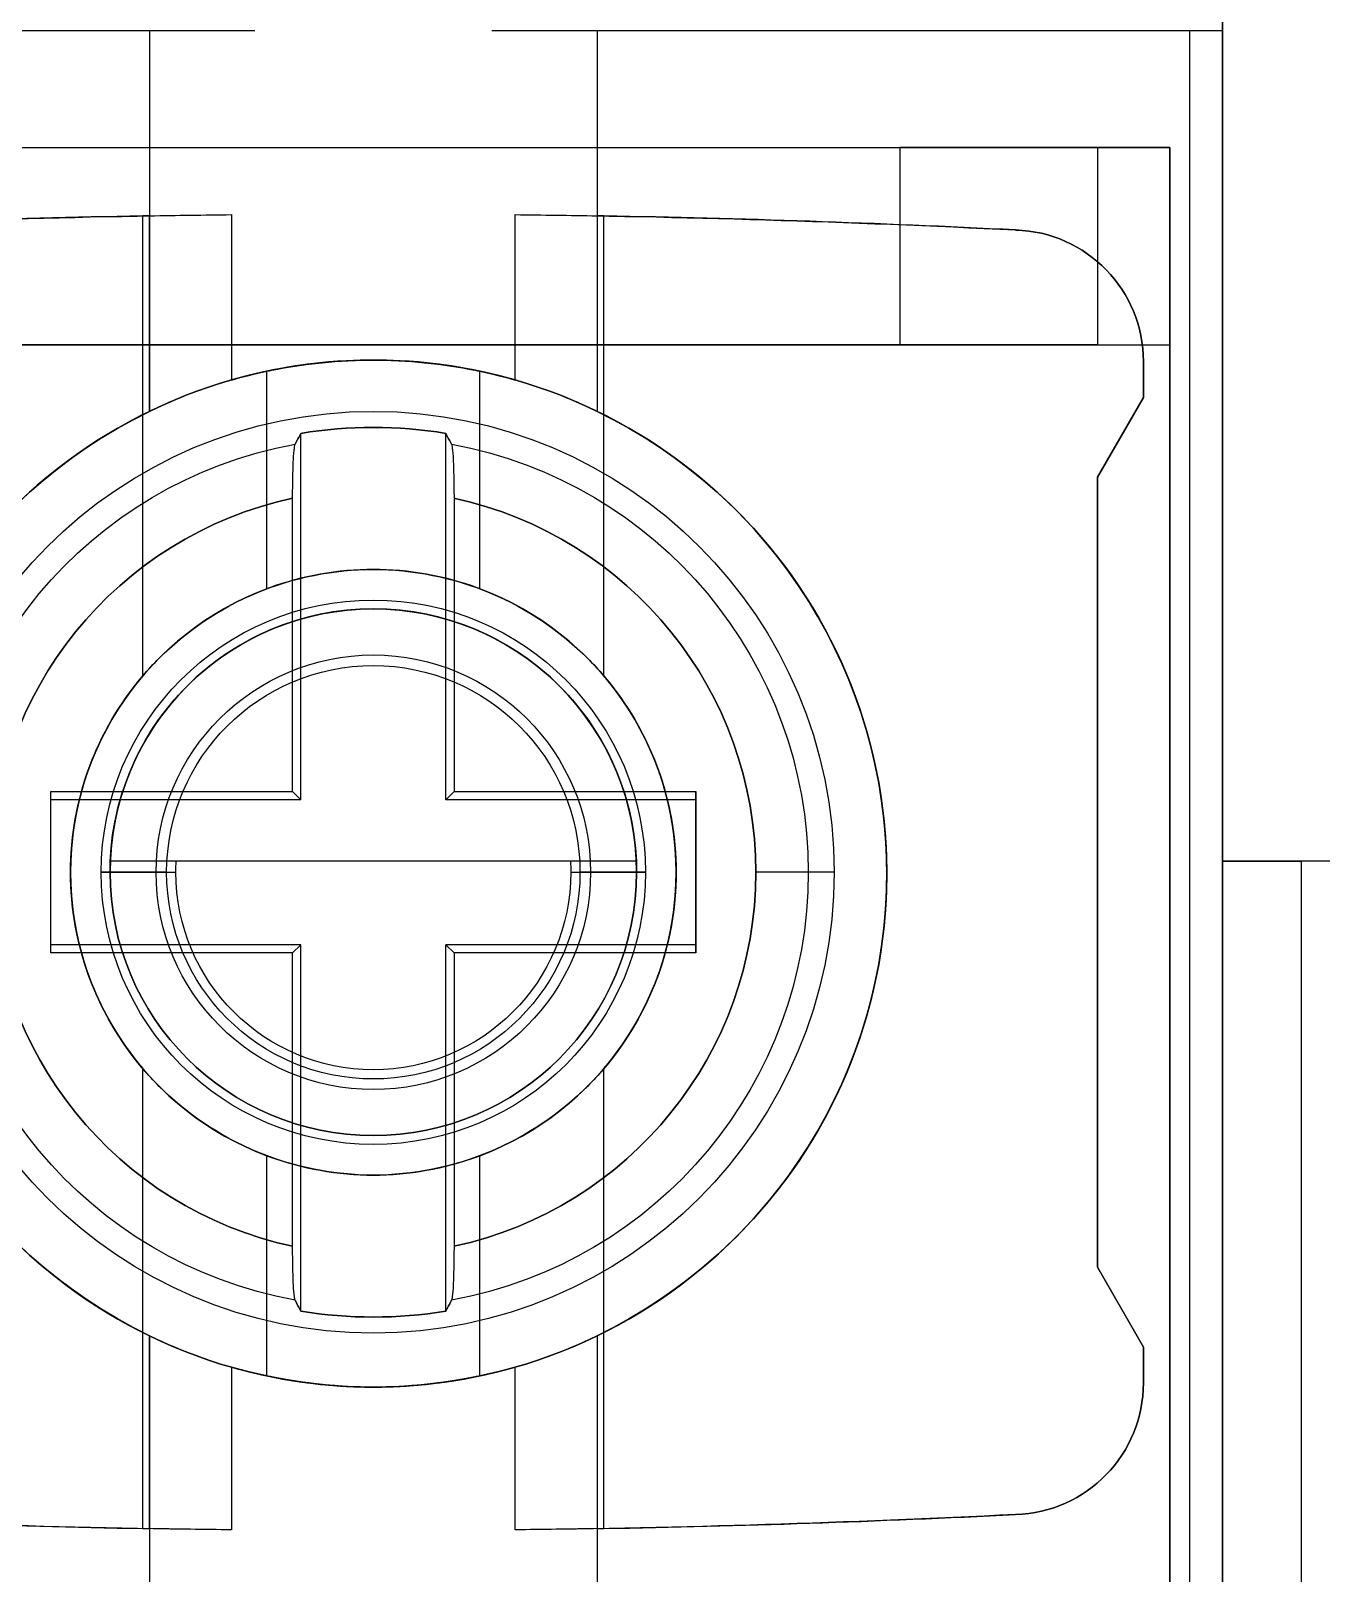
# Model space of a CAD drawing. Header units: inches. Extents: x 0 to 92454, y -34894 to 11.
# Drawn here: x 3.244 to 3.6299, y 10.0979 to 10.5591 of the extents above; entities that cross this region are included whole.
import ezdxf

# ---------------------------------------------------------------- set-up
doc = ezdxf.new("R2010")
doc.units = ezdxf.units.IN
doc.header["$MEASUREMENT"] = 0

# ---------------------------------------------------------------- blocks, each defined once
blk = doc.blocks.new('2023_07_21_11_46_31_0481')
at = {"color": 7, "extrusion": (-1, 0, 0)}
for p, q in [((91.45, 270.9, 119.7), (91.45, 268.2, 119.7)), ((91.45, 261.895, 94.9), (91.45, 268.895, 94.9)), ((83.3, 268.2, 106.4), (83.3, 265.31, 106.4)), ((83.3, 268.2, 102.1), (83.3, 268.2, 106.4)), ((83.3, 268.2, 102.1), (83.3, 266.795, 102.1)), ((91.2, 268.2, 100.333), (91.2, 268.2, 106.4)), ((91.2, 268.2, 100.333), (91.2, 251.65, 100.333)), ((91.2, 268.2, 106.4), (91.2, 251.65, 106.4)), ((91.45, 268.2, 100.333), (91.45, 251.65, 100.333)), ((91.45, 268.2, 119.7), (91.45, 268.2, 100.333)), ((83.3, 265.31, 104.011), (83.3, 266.795, 104.011)), ((83.3, 266.795, 104.011), (83.3, 266.795, 102.1)), ((83.3, 265.31, 104.011), (83.3, 265.31, 106.4)), ((87.45, 262.423, 107), (87.45, 261.197, 107)), ((87.45, 262.36, 105.8), (87.45, 262.423, 107)), ((87.45, 261.26, 105.8), (87.45, 262.36, 105.8)), ((91.45, 261.895, 88.2), (91.45, 261.895, 94.9)), ((91.45, 251.65, 88.2), (91.45, 261.895, 88.2)), ((87.45, 261.197, 107), (87.45, 261.26, 105.8)), ((83.3, 258.29, 106.4), (83.3, 251.65, 106.4)), ((83.3, 258.29, 106.4), (83.3, 258.29, 104.011)), ((83.3, 256.825, 104.011), (83.3, 258.29, 104.011)), ((83.3, 256.825, 102.1), (83.3, 256.825, 104.011)), ((83.3, 256.825, 102.1), (83.3, 251.65, 102.1))]:
    blk.add_line(p, q, dxfattribs=at)
at = {"color": 7, "extrusion": (0, 0, -1)}
for p, q in [((91.45, 270.9, 119.7), (91.45, 268.2, 119.7)), ((84.1, 268.2, 119.7), (78.55, 268.2, 119.7)), ((83.3, 268.2, 106.4), (78.8, 268.2, 106.4)), ((83.3, 268.2, 102.1), (83.3, 266.795, 102.1)), ((84.1, 268.2, 102.1), (83.3, 268.2, 102.1)), ((83.3, 268.2, 106.4), (83.3, 265.31, 106.4)), ((86.7, 268.2, 102.1), (85.9, 268.2, 102.1)), ((91.45, 268.2, 119.7), (85.9, 268.2, 119.7)), ((86.7, 268.2, 106.4), (86.7, 265.31, 106.4)), ((91.2, 268.2, 106.4), (86.7, 268.2, 106.4)), ((86.7, 268.2, 102.1), (86.7, 266.795, 102.1)), ((91.2, 268.2, 106.4), (91.2, 251.65, 106.4)), ((91.45, 268.2, 100.333), (91.2, 268.2, 100.333)), ((91.2, 268.2, 100.333), (91.2, 251.65, 100.333)), ((91.45, 268.2, 100.333), (91.45, 251.65, 100.333)), ((90.5, 267.315, 96.489), (90.5, 265.815, 96.489)), ((91.05, 267.315, 96.489), (90.5, 267.315, 96.489)), ((91.05, 265.815, 96.489), (91.05, 267.315, 96.489)), ((83.922, 266.804, 102.1), (83.922, 265.548, 102.1)), ((86.078, 265.548, 102.1), (86.078, 266.804, 102.1)), ((90.5, 265.815, 96.489), (91.05, 265.815, 96.489)), ((91.05, 264.315, 98.489), (91.05, 251.65, 98.489)), ((86.498, 261.895, 91.4), (83.502, 261.895, 91.4)), ((92.05, 251.65, 87.6), (92.05, 261.895, 87.6)), ((92.35, 261.895, 87.6), (92.05, 261.895, 87.6)), ((83.3, 258.29, 106.4), (83.3, 251.65, 106.4)), ((86.7, 258.29, 106.4), (86.7, 251.65, 106.4)), ((83.922, 258.052, 102.1), (83.922, 256.816, 102.1)), ((86.078, 256.816, 102.1), (86.078, 258.052, 102.1)), ((83.3, 256.825, 102.1), (83.3, 251.65, 102.1)), ((86.7, 256.825, 102.1), (86.7, 251.65, 102.1))]:
    blk.add_line(p, q, dxfattribs=at)
at = {"color": 7}
for p, q in [((91.45, 261.895, 94.9), (91.45, 268.895, 94.9)), ((84.1, 268.2, 119.7), (84.1, 268.2, 102.1)), ((85.9, 268.2, 119.7), (85.9, 268.2, 102.1)), ((78.95, 267.315, 96.989), (91.05, 267.315, 96.989)), ((81, 267.315, 94.9), (89, 267.315, 94.9)), ((89, 267.315, 94.9), (89, 265.815, 94.9)), ((89, 267.315, 94.989), (89, 265.815, 94.989)), ((90.5, 267.315, 96.489), (90.5, 265.815, 96.489)), ((83.249, 263.301, 103.986), (83.249, 266.794, 103.986)), ((83.3, 266.795, 104.011), (83.3, 266.795, 102.1)), ((83.3, 265.31, 104.011), (83.3, 266.795, 104.011)), ((86.7, 266.795, 102.1), (86.7, 266.795, 104.011)), ((86.7, 266.795, 104.011), (86.7, 265.31, 104.011)), ((86.751, 263.301, 103.986), (86.751, 266.794, 103.986)), ((89.879, 266.688, 102.463), (89.879, 266.688, 100.42)), ((89.879, 266.688, 102.463), (89.879, 266.688, 100.42)), ((78.95, 265.815, 96.989), (91.05, 265.815, 96.989)), ((89, 265.815, 94.9), (81, 265.815, 94.9)), ((90.85, 265.688, 101.99), (90.85, 265.688, 99.99)), ((84.191, 263.963, 102.219), (84.191, 265.615, 102.219)), ((85.809, 263.963, 102.219), (85.809, 265.615, 102.219)), ((83.3, 265.31, 104.011), (83.3, 265.31, 106.4)), ((86.7, 265.31, 106.4), (86.7, 265.31, 104.011)), ((84.45, 262.36, 105.8), (84.45, 265.142, 105.8)), ((85.55, 262.36, 105.8), (85.55, 265.142, 105.8)), ((84.387, 262.423, 107), (84.387, 264.651, 107)), ((85.613, 264.651, 107), (85.613, 262.423, 107)), ((91.05, 251.65, 99.989), (91.05, 264.315, 99.989)), ((82.55, 262.423, 107), (84.387, 262.423, 107)), ((82.55, 261.197, 107), (82.55, 262.423, 107)), ((85.613, 262.423, 107), (87.45, 262.423, 107)), ((87.45, 262.423, 107), (87.45, 261.197, 107)), ((84.45, 262.36, 105.8), (82.55, 262.36, 105.8)), ((82.55, 261.26, 105.8), (82.55, 262.36, 105.8)), ((87.45, 262.36, 105.8), (85.55, 262.36, 105.8)), ((87.45, 261.26, 105.8), (87.45, 262.36, 105.8)), ((82.7, 261.81, 103.719), (82.7, 261.81, 101.56)), ((82.7, 261.81, 103.719), (82.7, 261.81, 101.56)), ((82.933, 261.81, 101.56), (83.43, 261.81, 100.8)), ((83.35, 261.81, 101.8), (82.933, 261.81, 101.56)), ((83.35, 261.81, 101.8), (82.933, 261.81, 101.56)), ((82.933, 261.81, 101.56), (83.43, 261.81, 100.8)), ((83.43, 261.81, 100.8), (83, 261.81, 100.552)), ((83, 261.81, 100.552), (83, 261.81, 99.989)), ((83, 261.81, 93.689), (83.5, 261.81, 93.4)), ((83, 261.81, 98.489), (83, 261.81, 93.689)), ((83, 261.81, 98.489), (83, 261.81, 93.689)), ((83, 261.81, 93.689), (83.5, 261.81, 93.4)), ((83, 261.81, 100.552), (83, 261.81, 99.989)), ((83.43, 261.81, 100.8), (83, 261.81, 100.552)), ((83.002, 261.895, 93.689), (83.002, 261.895, 94.9)), ((83.35, 261.81, 104.4), (83.35, 261.81, 101.8)), ((83.35, 261.81, 104.4), (83.35, 261.81, 101.8)), ((83.5, 261.81, 93.4), (83.5, 261.81, 91.4)), ((83.5, 261.81, 93.4), (83.5, 261.81, 91.4)), ((83.502, 261.895, 91.4), (83.502, 261.895, 93.4)), ((86.498, 261.895, 93.4), (86.498, 261.895, 91.4)), ((86.5, 261.81, 91.4), (86.5, 261.81, 93.4)), ((86.5, 261.81, 93.4), (87, 261.81, 93.689)), ((86.5, 261.81, 93.4), (87, 261.81, 93.689)), ((86.5, 261.81, 91.4), (86.5, 261.81, 93.4)), ((87, 261.81, 100.552), (86.57, 261.81, 100.8)), ((86.57, 261.81, 100.8), (87.067, 261.81, 101.56)), ((86.57, 261.81, 100.8), (87.067, 261.81, 101.56)), ((87, 261.81, 100.552), (86.57, 261.81, 100.8)), ((86.65, 261.81, 101.8), (86.65, 261.81, 104.4)), ((87.067, 261.81, 101.56), (86.65, 261.81, 101.8)), ((87.067, 261.81, 101.56), (86.65, 261.81, 101.8)), ((86.65, 261.81, 101.8), (86.65, 261.81, 104.4)), ((86.998, 261.895, 94.9), (86.998, 261.895, 93.689)), ((87, 261.81, 99.989), (87, 261.81, 100.552)), ((87, 261.81, 93.689), (87, 261.81, 98.489)), ((87, 261.81, 93.689), (87, 261.81, 98.489)), ((87, 261.81, 99.989), (87, 261.81, 100.552)), ((87.3, 261.81, 101.56), (87.3, 261.81, 103.719)), ((87.3, 261.81, 101.56), (87.3, 261.81, 103.719)), ((88.5, 261.81, 104.4), (88.304, 261.81, 106.635)), ((88.5, 261.81, 104.4), (88.304, 261.81, 106.635)), ((88.9, 261.8, 106.4), (88.9, 261.8, 124.1)), ((88.9, 261.8, 106.4), (88.9, 261.8, 124.1)), ((91.45, 251.65, 88.2), (91.45, 261.895, 88.2)), ((92.05, 251.65, 87.6), (92.05, 261.895, 87.6)), ((84.45, 261.26, 105.8), (82.55, 261.26, 105.8)), ((84.45, 258.478, 105.8), (84.45, 261.26, 105.8)), ((85.55, 258.478, 105.8), (85.55, 261.26, 105.8)), ((87.45, 261.26, 105.8), (85.55, 261.26, 105.8)), ((84.387, 261.197, 107), (82.55, 261.197, 107)), ((84.387, 258.969, 107), (84.387, 261.197, 107)), ((87.45, 261.197, 107), (85.613, 261.197, 107)), ((85.613, 261.197, 107), (85.613, 258.969, 107)), ((83.249, 256.826, 103.986), (83.249, 260.319, 103.986)), ((86.751, 256.826, 103.986), (86.751, 260.319, 103.986)), ((84.191, 257.985, 102.219), (84.191, 259.657, 102.219)), ((85.809, 257.985, 102.219), (85.809, 259.657, 102.219)), ((83.3, 258.29, 106.4), (83.3, 258.29, 104.011)), ((83.3, 256.825, 104.011), (83.3, 258.29, 104.011)), ((86.7, 258.29, 104.011), (86.7, 258.29, 106.4)), ((86.7, 258.29, 104.011), (86.7, 256.825, 104.011)), ((90.85, 257.932, 101.99), (90.85, 257.932, 99.99)), ((89.879, 256.932, 102.463), (89.879, 256.932, 100.42)), ((89.879, 256.932, 102.463), (89.879, 256.932, 100.42)), ((83.3, 256.825, 102.1), (83.3, 256.825, 104.011)), ((86.7, 256.825, 104.011), (86.7, 256.825, 102.1))]:
    blk.add_line(p, q, dxfattribs=at)
at = {"color": 7, "extrusion": (0, 1, 0)}
for p, q in [((84.1, 268.2, 119.7), (78.55, 268.2, 119.7)), ((83.3, 268.2, 106.4), (78.8, 268.2, 106.4)), ((84.1, 268.2, 102.1), (83.3, 268.2, 102.1)), ((83.3, 268.2, 102.1), (83.3, 268.2, 106.4)), ((84.1, 268.2, 119.7), (84.1, 268.2, 102.1)), ((86.7, 268.2, 102.1), (85.9, 268.2, 102.1)), ((85.9, 268.2, 119.7), (85.9, 268.2, 102.1)), ((91.45, 268.2, 119.7), (85.9, 268.2, 119.7)), ((91.2, 268.2, 106.4), (86.7, 268.2, 106.4)), ((86.7, 268.2, 106.4), (86.7, 268.2, 102.1)), ((91.45, 268.2, 100.333), (91.2, 268.2, 100.333)), ((91.2, 268.2, 100.333), (91.2, 268.2, 106.4)), ((91.45, 268.2, 119.7), (91.45, 268.2, 100.333)), ((78.95, 267.315, 96.989), (91.05, 267.315, 96.989)), ((81, 267.315, 94.9), (89, 267.315, 94.9)), ((89, 267.315, 94.989), (89, 267.315, 94.9)), ((91.05, 267.315, 96.489), (90.5, 267.315, 96.489)), ((91.05, 267.315, 96.989), (91.05, 267.315, 96.489))]:
    blk.add_line(p, q, dxfattribs=at)
at = {"color": 7, "extrusion": (1, 0, 0)}
for p, q in [((86.7, 268.2, 102.1), (86.7, 266.795, 102.1)), ((86.7, 268.2, 106.4), (86.7, 268.2, 102.1)), ((86.7, 268.2, 106.4), (86.7, 265.31, 106.4)), ((89, 267.315, 94.9), (89, 265.815, 94.9)), ((89, 267.315, 94.989), (89, 267.315, 94.9)), ((89, 267.315, 94.989), (89, 265.815, 94.989)), ((91.05, 265.815, 96.489), (91.05, 267.315, 96.489)), ((91.05, 267.315, 96.989), (91.05, 267.315, 96.489)), ((86.7, 266.795, 104.011), (86.7, 265.31, 104.011)), ((86.7, 266.795, 102.1), (86.7, 266.795, 104.011)), ((89, 265.815, 94.9), (89, 265.815, 94.989)), ((91.05, 265.815, 96.489), (91.05, 265.815, 96.989)), ((90.85, 265.688, 99.99), (90.85, 265.416, 99.99)), ((90.85, 265.688, 101.99), (90.85, 265.688, 99.99)), ((90.85, 265.416, 101.99), (90.85, 265.688, 101.99)), ((86.7, 265.31, 106.4), (86.7, 265.31, 104.011)), ((90.85, 265.416, 101.99), (90.85, 265.416, 99.99)), ((90.5, 264.81, 100.145), (90.5, 258.81, 100.145)), ((90.5, 264.81, 102.16), (90.5, 264.81, 100.145)), ((90.5, 258.81, 102.16), (90.5, 264.81, 102.16)), ((91.05, 264.315, 98.489), (91.05, 251.65, 98.489)), ((91.05, 251.65, 99.989), (91.05, 264.315, 99.989)), ((82.55, 261.197, 107), (82.55, 262.423, 107)), ((82.55, 262.36, 105.8), (82.55, 262.423, 107)), ((82.55, 261.26, 105.8), (82.55, 262.36, 105.8)), ((82.55, 261.197, 107), (82.55, 261.26, 105.8)), ((90.5, 258.81, 102.16), (90.5, 258.81, 100.145)), ((86.7, 258.29, 104.011), (86.7, 256.825, 104.011)), ((86.7, 258.29, 104.011), (86.7, 258.29, 106.4)), ((86.7, 258.29, 106.4), (86.7, 251.65, 106.4)), ((90.85, 258.204, 99.99), (90.85, 257.932, 99.99)), ((90.85, 258.204, 101.99), (90.85, 258.204, 99.99)), ((90.85, 257.932, 101.99), (90.85, 258.204, 101.99)), ((90.85, 257.932, 101.99), (90.85, 257.932, 99.99)), ((86.7, 256.825, 104.011), (86.7, 256.825, 102.1)), ((86.7, 256.825, 102.1), (86.7, 251.65, 102.1))]:
    blk.add_line(p, q, dxfattribs=at)
at = {"color": 7, "extrusion": (-0.43787, 0, 0.899038)}
for p, q in [((83.249, 263.301, 103.986), (83.249, 266.794, 103.986)), ((83.249, 256.826, 103.986), (83.249, 260.319, 103.986))]:
    blk.add_line(p, q, dxfattribs=at)
at = {"color": 7, "extrusion": (0.404415, 0, -0.914575)}
for p, q in [((83.922, 266.804, 102.1), (83.922, 265.548, 102.1)), ((84.191, 263.963, 102.219), (84.191, 265.615, 102.219)), ((84.191, 257.985, 102.219), (84.191, 259.657, 102.219)), ((83.922, 258.052, 102.1), (83.922, 256.816, 102.1))]:
    blk.add_line(p, q, dxfattribs=at)
at = {"color": 7, "extrusion": (-0.404415, 0, -0.914575)}
for p, q in [((86.078, 265.548, 102.1), (86.078, 266.804, 102.1)), ((90.85, 265.688, 99.99), (90.85, 265.416, 99.99)), ((85.809, 263.963, 102.219), (85.809, 265.615, 102.219)), ((90.85, 265.416, 99.99), (90.5, 264.81, 100.145)), ((90.5, 264.81, 100.145), (90.5, 258.81, 100.145)), ((85.809, 257.985, 102.219), (85.809, 259.657, 102.219)), ((90.5, 258.81, 100.145), (90.85, 258.204, 99.99)), ((90.85, 258.204, 99.99), (90.85, 257.932, 99.99)), ((86.078, 256.816, 102.1), (86.078, 258.052, 102.1))]:
    blk.add_line(p, q, dxfattribs=at)
at = {"color": 7, "extrusion": (0.43787, 0, 0.899038)}
for p, q in [((86.751, 263.301, 103.986), (86.751, 266.794, 103.986)), ((90.85, 265.416, 101.99), (90.85, 265.688, 101.99)), ((90.5, 264.81, 102.16), (90.85, 265.416, 101.99)), ((90.5, 258.81, 102.16), (90.5, 264.81, 102.16)), ((86.751, 256.826, 103.986), (86.751, 260.319, 103.986)), ((90.85, 258.204, 101.99), (90.5, 258.81, 102.16)), ((90.85, 257.932, 101.99), (90.85, 258.204, 101.99))]:
    blk.add_line(p, q, dxfattribs=at)
at = {"color": 7, "extrusion": (0, -1, 0)}
for p, q in [((78.95, 265.815, 96.989), (91.05, 265.815, 96.989)), ((89, 265.815, 94.9), (81, 265.815, 94.9)), ((89, 265.815, 94.9), (89, 265.815, 94.989)), ((90.5, 265.815, 96.489), (91.05, 265.815, 96.489)), ((91.05, 265.815, 96.489), (91.05, 265.815, 96.989)), ((83.002, 261.895, 93.689), (83.002, 261.895, 94.9)), ((86.498, 261.895, 91.4), (83.502, 261.895, 91.4)), ((83.502, 261.895, 91.4), (83.502, 261.895, 93.4)), ((86.498, 261.895, 93.4), (86.498, 261.895, 91.4)), ((86.998, 261.895, 94.9), (86.998, 261.895, 93.689)), ((91.45, 261.895, 88.2), (91.45, 261.895, 94.9)), ((92.35, 261.895, 87.6), (92.05, 261.895, 87.6))]:
    blk.add_line(p, q, dxfattribs=at)
at = {"color": 7, "extrusion": (0.866025, -0.5, 0)}
for p, q in [((90.85, 265.416, 99.99), (90.5, 264.81, 100.145)), ((90.5, 264.81, 102.16), (90.85, 265.416, 101.99)), ((90.85, 265.416, 101.99), (90.85, 265.416, 99.99)), ((90.5, 264.81, 102.16), (90.5, 264.81, 100.145))]:
    blk.add_line(p, q, dxfattribs=at)
at = {"color": 7, "extrusion": (0.99863, 0, 0.052336)}
for p, q in [((84.45, 262.36, 105.8), (84.45, 265.142, 105.8)), ((84.387, 262.423, 107), (84.387, 264.651, 107)), ((84.387, 262.423, 107), (84.45, 262.36, 105.8)), ((84.45, 261.26, 105.8), (84.387, 261.197, 107)), ((84.45, 258.478, 105.8), (84.45, 261.26, 105.8)), ((84.387, 258.969, 107), (84.387, 261.197, 107))]:
    blk.add_line(p, q, dxfattribs=at)
at = {"color": 7, "extrusion": (-0.99863, 0, 0.052336)}
for p, q in [((85.55, 262.36, 105.8), (85.55, 265.142, 105.8)), ((85.613, 264.651, 107), (85.613, 262.423, 107)), ((85.55, 262.36, 105.8), (85.613, 262.423, 107)), ((85.613, 261.197, 107), (85.55, 261.26, 105.8)), ((85.55, 258.478, 105.8), (85.55, 261.26, 105.8)), ((85.613, 261.197, 107), (85.613, 258.969, 107))]:
    blk.add_line(p, q, dxfattribs=at)
at = {"color": 7, "extrusion": (0, -0.99863, 0.052336)}
for p, q in [((82.55, 262.423, 107), (84.387, 262.423, 107)), ((82.55, 262.36, 105.8), (82.55, 262.423, 107)), ((84.387, 262.423, 107), (84.45, 262.36, 105.8)), ((85.55, 262.36, 105.8), (85.613, 262.423, 107)), ((85.613, 262.423, 107), (87.45, 262.423, 107)), ((87.45, 262.36, 105.8), (87.45, 262.423, 107)), ((84.45, 262.36, 105.8), (82.55, 262.36, 105.8)), ((87.45, 262.36, 105.8), (85.55, 262.36, 105.8))]:
    blk.add_line(p, q, dxfattribs=at)
at = {"color": 7, "extrusion": (0, 0.99863, 0.052336)}
for p, q in [((84.45, 261.26, 105.8), (82.55, 261.26, 105.8)), ((82.55, 261.197, 107), (82.55, 261.26, 105.8)), ((84.45, 261.26, 105.8), (84.387, 261.197, 107)), ((87.45, 261.26, 105.8), (85.55, 261.26, 105.8)), ((85.613, 261.197, 107), (85.55, 261.26, 105.8)), ((87.45, 261.197, 107), (87.45, 261.26, 105.8)), ((84.387, 261.197, 107), (82.55, 261.197, 107)), ((87.45, 261.197, 107), (85.613, 261.197, 107))]:
    blk.add_line(p, q, dxfattribs=at)
at = {"color": 7, "extrusion": (0.866025, 0.5, 0)}
for p, q in [((90.5, 258.81, 100.145), (90.85, 258.204, 99.99)), ((90.5, 258.81, 102.16), (90.5, 258.81, 100.145)), ((90.85, 258.204, 101.99), (90.5, 258.81, 102.16)), ((90.85, 258.204, 101.99), (90.85, 258.204, 99.99))]:
    blk.add_line(p, q, dxfattribs=at)
at = {"color": 7, "extrusion": (0, -1, 0)}
for centre, radius, start, end in [((90.5, 94.989, -267.315), 1.5, 90, 180), ((90.5, 94.989, -265.815), 1.5, 90, 180), ((87.906, 106.6, -261.81), 0.4, 5, 90), ((87.906, 106.6, -261.81), 0.4, 5, 90), ((92.05, 88.2, -261.895), 0.6, 180, 270)]:
    blk.add_arc(centre, radius, start, end, dxfattribs=at)
at = {"color": 7, "extrusion": (0, 1, 0)}
for centre, radius, start, end in [((-90.5, 94.989, 267.315), 1.5, 360, 90), ((-90.5, 94.989, 265.815), 1.5, 360, 90), ((-92.05, 88.2, 261.895), 0.6, 270, 0)]:
    blk.add_arc(centre, radius, start, end, dxfattribs=at)
at = {"color": 7, "extrusion": (1, 0, 0)}
for radius, start in [(3, 0), (1.5, 360), (1.5, 360)]:
    blk.add_arc((264.315, 96.989, 91.05), radius, start, 90, dxfattribs=at)
at = {"color": 7, "extrusion": (-1, 0, 0)}
blk.add_arc((-264.315, 96.989, -91.05), 3, 90, 180, dxfattribs=at)
at = {"color": 7, "extrusion": (0, 0, -1)}
for centre, radius, start, end in [((-85, 169.402, -102.1), 97.408, 89.00001, 89.36574), ((-85, 169.402, -102.1), 97.408, 89.00001, 89.36574), ((-85, 169.402, -102.1), 97.408, 90.63426, 90.99999), ((-85, 169.402, -102.1), 97.408, 90.63426, 90.99999), ((-85, 261.8, -124.1), 3.9, 0, 180), ((-85, 261.8, -102.1), 3.9, 73.9495, 106.0505), ((-85, 261.8, -106.4), 3.9, 0, 64.1576), ((-85, 261.81, -104.4), 3.5, 0, 180), ((-85, 261.81, -104.4), 3.5, 0, 180), ((-85, 261.8, -106.4), 3.9, 115.8424, 180), ((-85, 261.81, -105.8), 3.378, 80.6281, 99.3719), ((-85, 261.81, -106.635), 3.304, 0, 79.6488), ((-85, 261.81, -106.635), 3.304, 0, 79.6488), ((-85, 261.81, -106.635), 3.304, 100.3512, 180), ((-85, 261.81, -106.635), 3.304, 100.3512, 180), ((-85, 261.81, -107), 2.906, 0, 77.8246), ((-85, 261.81, -107), 2.906, 102.1754, 180), ((-85, 261.81, -101.56), 2.067, 0, 180), ((-85, 261.81, -101.56), 2.067, 0, 180), ((-85, 261.81, -100.552), 2, 0, 180), ((-85, 261.81, -100.552), 2, 0, 180), ((-85, 261.81, -98.489), 2, 0, 180), ((-85, 261.81, -98.489), 2, 0, 180), ((-85, 261.81, -94.9), 2, 2.4358, 177.5642), ((-85, 261.81, -104.4), 1.65, 0, 180), ((-85, 261.81, -101.8), 1.65, 0, 180), ((-85, 261.81, -101.8), 1.65, 0, 180), ((-85, 261.81, -104.4), 1.65, 0, 180), ((-85, 261.81, -100.8), 1.57, 0, 180), ((-85, 261.81, -100.8), 1.57, 0, 180), ((-85, 261.8, -124.1), 3.9, 180, 0), ((-85, 261.8, -106.4), 3.9, 295.8424, 0), ((-85, 261.81, -104.4), 3.5, 180, 0), ((-85, 261.81, -104.4), 3.5, 180, 0), ((-85, 261.81, -106.635), 3.304, 280.3512, 0), ((-85, 261.81, -106.635), 3.304, 280.3512, 0), ((-85, 261.81, -107), 2.906, 282.1754, 0), ((-85, 261.81, -101.56), 2.067, 180, 0), ((-85, 261.81, -101.56), 2.067, 180, 0), ((-85, 261.81, -93.689), 2, 0, 2.4358), ((-85, 261.81, -93.689), 2, 0, 2.4358), ((-85, 261.81, -98.489), 2, 180, 0), ((-85, 261.81, -93.689), 2, 180, 0), ((-85, 261.81, -98.489), 2, 180, 0), ((-85, 261.81, -93.689), 2, 180, 0), ((-85, 261.81, -100.552), 2, 180, 0), ((-85, 261.81, -100.552), 2, 180, 0), ((-85, 261.81, -101.8), 1.65, 180, 0), ((-85, 261.81, -104.4), 1.65, 180, 0), ((-85, 261.81, -101.8), 1.65, 180, 0), ((-85, 261.81, -104.4), 1.65, 180, 0), ((-85, 261.81, -100.8), 1.57, 180, 0), ((-85, 261.81, -100.8), 1.57, 180, 0), ((-85, 261.81, -93.4), 1.5, 0, 3.2485), ((-85, 261.81, -91.4), 1.5, 0, 3.2485), ((-85, 261.81, -93.4), 1.5, 0, 3.2485), ((-85, 261.81, -91.4), 1.5, 0, 3.2485), ((-85, 261.81, -93.4), 1.5, 180, 0), ((-85, 261.81, -91.4), 1.5, 180, 0), ((-85, 261.81, -93.4), 1.5, 180, 0), ((-85, 261.81, -91.4), 1.5, 180, 0), ((-85, 261.81, -106.635), 3.304, 180, 259.6488), ((-85, 261.81, -106.635), 3.304, 180, 259.6488), ((-85, 261.81, -107), 2.906, 180, 257.8246), ((-85, 261.81, -91.4), 1.5, 176.7515, 180), ((-85, 261.81, -93.4), 1.5, 176.7515, 180), ((-85, 261.81, -93.4), 1.5, 176.7515, 180), ((-85, 261.81, -91.4), 1.5, 176.7515, 180), ((-85, 261.8, -106.4), 3.9, 180, 244.1576), ((-85, 261.81, -93.689), 2, 177.5642, 180), ((-85, 261.81, -93.689), 2, 177.5642, 180), ((-85, 261.81, -105.8), 3.378, 260.6281, 279.3719), ((-85, 261.8, -102.1), 3.9, 253.9495, 286.0505), ((-85, 354.218, -102.1), 97.408, 270.63426, 270.99999), ((-85, 354.218, -102.1), 97.408, 270.63426, 270.99999), ((-85, 354.218, -102.1), 97.408, 269.00001, 269.36574), ((-85, 354.218, -102.1), 97.408, 269.00001, 269.36574)]:
    blk.add_arc(centre, radius, start, end, dxfattribs=at)
at = {"color": 7}
for centre, radius, start, end in [((85, 261.8, 124.1), 3.9, 0, 180), ((85, 261.8, 102.1), 3.9, 73.9495, 106.0505), ((85, 261.8, 106.4), 3.9, 115.8424, 180), ((85, 261.8, 106.4), 3.9, 0, 64.1576), ((85, 261.81, 105.8), 3.378, 80.6281, 99.3719), ((85, 261.81, 107), 2.906, 102.1754, 180), ((85, 261.81, 107), 2.906, 0, 77.8246), ((85, 261.81, 99.989), 2, 0, 180), ((85, 261.81, 99.989), 2, 0, 180), ((85, 261.81, 94.9), 2, 2.4358, 177.5642), ((85, 261.8, 106.4), 3.9, 180, 244.1576), ((85, 261.8, 124.1), 3.9, 180, 0), ((85, 261.81, 107), 2.906, 180, 257.8246), ((85, 261.81, 99.989), 2, 180, 0), ((85, 261.81, 99.989), 2, 180, 0), ((85, 261.81, 107), 2.906, 282.1754, 0), ((85, 261.8, 106.4), 3.9, 295.8424, 0), ((85, 261.81, 105.8), 3.378, 260.6281, 279.3719), ((85, 261.8, 102.1), 3.9, 253.9495, 286.0505)]:
    blk.add_arc(centre, radius, start, end, dxfattribs=at)
at = {"color": 7, "extrusion": (-0.99863, 7.48817e-12, -0.052336)}
blk.add_arc((447.122, 32.017, -89.871), 715.62, 174.382102, 174.449356, dxfattribs=at)
at = {"color": 7, "extrusion": (0.99863, -7.48817e-12, 0.052336)}
blk.add_arc((-447.122, 32.017, 89.871), 715.62, 5.550644, 5.617898, dxfattribs=at)
at = {"color": 7, "extrusion": (0.99863, 2.64103e-10, -0.052336)}
blk.add_arc((-447.123, 40.914, 79.896), 715.621, 5.550642, 5.617896, dxfattribs=at)
at = {"color": 7, "extrusion": (-0.99863, -2.64103e-10, 0.052336)}
blk.add_arc((447.123, 40.914, -79.896), 715.621, 174.382104, 174.449358, dxfattribs=at)
at = {"color": 7, "extrusion": (0.99863, -1.50785e-10, 0.052336)}
blk.add_arc((970.742, 32.017, 89.871), 715.62, 174.382102, 174.449356, dxfattribs=at)
at = {"color": 7, "extrusion": (-0.99863, 1.50785e-10, -0.052336)}
blk.add_arc((-970.742, 32.017, -89.871), 715.62, 5.550644, 5.617898, dxfattribs=at)
at = {"color": 7, "extrusion": (-0.99863, 2.64103e-10, 0.052336)}
blk.add_arc((-970.743, 40.914, -79.896), 715.621, 5.550642, 5.617896, dxfattribs=at)
at = {"color": 7, "extrusion": (0.99863, -2.64103e-10, -0.052336)}
blk.add_arc((970.743, 40.914, 79.896), 715.621, 174.382104, 174.449358, dxfattribs=at)
at = {"color": 7, "extrusion": (0.404415, 1.2326e-32, -0.914575)}
blk.add_ellipse((85, 169.402, 102.577), major_axis=(-97.408, 0, -43.073), ratio=0.914575, start_param=1.520692, end_param=1.559726, dxfattribs=at)
blk.add_ellipse((85, 169.402, 102.577), major_axis=(-97.408, 0, -43.073), ratio=0.914575, start_param=1.520692, end_param=1.559726, dxfattribs=at)
at = {"color": 7, "extrusion": (-0.43787, 4.93038e-32, 0.899038)}
blk.add_ellipse((85, 169.402, 104.839), major_axis=(-97.408, 0, -47.442), ratio=0.899038, start_param=-1.552815, end_param=-1.520692, dxfattribs=at)
blk.add_ellipse((85, 169.402, 104.839), major_axis=(-97.408, 0, -47.442), ratio=0.899038, start_param=-1.552815, end_param=-1.520692, dxfattribs=at)
at = {"color": 7, "extrusion": (0.003346, -0.999543, 0.030057)}
blk.add_ellipse((84.995, 266.692, 100.396), major_axis=(-2.585, -0.1, -3.048), ratio=0.998828, start_param=-1.999644, end_param=-1.985364, dxfattribs=at)
blk.add_ellipse((84.995, 266.692, 100.396), major_axis=(-2.585, -0.1, -3.048), ratio=0.998828, start_param=-1.999644, end_param=-1.985364, dxfattribs=at)
at = {"color": 7, "extrusion": (-0.404415, -9.86076e-32, -0.914575)}
blk.add_ellipse((85, 169.402, 102.577), major_axis=(-97.408, 0, 43.073), ratio=0.914575, start_param=1.581866, end_param=1.620901, dxfattribs=at)
blk.add_ellipse((85, 169.402, 102.577), major_axis=(-97.408, 0, 43.073), ratio=0.914575, start_param=1.581866, end_param=1.620901, dxfattribs=at)
at = {"color": 7, "extrusion": (-0.003346, -0.999543, 0.030057)}
blk.add_ellipse((85.005, 266.692, 100.396), major_axis=(2.549, -0.101, -3.078), ratio=0.998852, start_param=1.99714, end_param=2.01142, dxfattribs=at)
blk.add_ellipse((85.005, 266.692, 100.396), major_axis=(2.549, -0.101, -3.078), ratio=0.998852, start_param=1.99714, end_param=2.01142, dxfattribs=at)
at = {"color": 7, "extrusion": (0.43787, 8.62817e-32, 0.899038)}
blk.add_ellipse((85, 169.402, 104.839), major_axis=(-97.408, 0, 47.442), ratio=0.899038, start_param=-1.620901, end_param=-1.588778, dxfattribs=at)
blk.add_ellipse((85, 169.402, 104.839), major_axis=(-97.408, 0, 47.442), ratio=0.899038, start_param=-1.620901, end_param=-1.588778, dxfattribs=at)
at = {"color": 7, "extrusion": (-0.404415, 0, -0.914575)}
for centre, major_axis, start_param, end_param in [((89.85, 265.688, 100.432), (1, 0, -0.442), -1.542233, 0), ((89.85, 265.688, 100.432), (1, 0, -0.442), -1.542233, 0), ((85, 261.81, 102.577), (2.3, 0, -1.017), 5.071739, 6.283185), ((85, 261.81, 102.577), (2.3, 0, -1.017), 6.283185, 7.494632), ((89.85, 257.932, 100.432), (1, 0, -0.442), 0, 1.542233), ((89.85, 257.932, 100.432), (1, 0, -0.442), 0, 1.542233), ((85, 354.218, 102.577), (97.408, 0, -43.073), 1.520692, 1.559726), ((85, 354.218, 102.577), (97.408, 0, -43.073), 1.520692, 1.559726)]:
    blk.add_ellipse(centre, major_axis=major_axis, ratio=0.914575, start_param=start_param, end_param=end_param, dxfattribs=at)
at = {"color": 7, "extrusion": (0.43787, -1.2326e-32, 0.899038)}
blk.add_ellipse((89.85, 265.688, 102.477), major_axis=(1, 0, -0.487), ratio=0.899038, start_param=0, end_param=1.542233, dxfattribs=at)
blk.add_ellipse((89.85, 265.688, 102.477), major_axis=(1, 0, -0.487), ratio=0.899038, start_param=0, end_param=1.542233, dxfattribs=at)
at = {"color": 7, "extrusion": (0.404415, 0, -0.914575)}
for centre, major_axis, start_param, end_param in [((85, 261.8, 102.577), (3.9, 0, 1.725), -1.85093, -1.779705), ((85, 261.8, 102.577), (3.9, 0, 1.725), -1.85093, -1.779705), ((85, 261.81, 102.577), (2.3, 0, 1.017), 3.141593, 4.353039), ((85, 261.81, 102.577), (2.3, 0, 1.017), 8.213331, 9.424778), ((85, 261.8, 102.577), (3.9, 0, 1.725), 1.779705, 1.85093), ((85, 261.8, 102.577), (3.9, 0, 1.725), 1.779705, 1.85093)]:
    blk.add_ellipse(centre, major_axis=major_axis, ratio=0.914575, start_param=start_param, end_param=end_param, dxfattribs=at)
at = {"color": 7, "extrusion": (-0.404415, 1.2326e-32, -0.914575)}
for start_param, end_param in [(-1.361888, -1.290663), (-1.361888, -1.290663), (1.290663, 1.361888), (1.290663, 1.361888)]:
    blk.add_ellipse((85, 261.8, 102.577), major_axis=(3.9, 0, -1.725), ratio=0.914575, start_param=start_param, end_param=end_param, dxfattribs=at)
at = {"color": 7, "extrusion": (-0.404415, 0, 0.914575)}
for start_param, end_param in [(1.930146, 3.141593), (-3.141593, -1.930146)]:
    blk.add_ellipse((85, 261.81, 102.577), major_axis=(2.3, 0, 1.017), ratio=0.914575, start_param=start_param, end_param=end_param, dxfattribs=at)
at = {"color": 7, "extrusion": (0.404415, 0, 0.914575)}
for start_param, end_param in [(0, 1.211447), (-1.211447, 0)]:
    blk.add_ellipse((85, 261.81, 102.577), major_axis=(2.3, 0, -1.017), ratio=0.914575, start_param=start_param, end_param=end_param, dxfattribs=at)
at = {"color": 7, "extrusion": (0.43787, 0, -0.899038)}
for start_param, end_param in [(-3.141593, -2.43644), (2.43644, 3.141593)]:
    blk.add_ellipse((85, 261.81, 104.839), major_axis=(2.3, 0, 1.12), ratio=0.899038, start_param=start_param, end_param=end_param, dxfattribs=at)
at = {"color": 7, "extrusion": (-0.43787, 0, 0.899038)}
for start_param, end_param in [(8.719626, 9.424778), (3.141593, 3.846745)]:
    blk.add_ellipse((85, 261.81, 104.839), major_axis=(2.3, 0, 1.12), ratio=0.899038, start_param=start_param, end_param=end_param, dxfattribs=at)
at = {"color": 7, "extrusion": (-0.43787, 0, -0.899038)}
for start_param, end_param in [(-0.705152, 0), (0, 0.705152)]:
    blk.add_ellipse((85, 261.81, 104.839), major_axis=(2.3, 0, -1.12), ratio=0.899038, start_param=start_param, end_param=end_param, dxfattribs=at)
at = {"color": 7, "extrusion": (0.43787, 0, 0.899038)}
for start_param, end_param in [(6.283185, 6.988338), (5.578033, 6.283185)]:
    blk.add_ellipse((85, 261.81, 104.839), major_axis=(2.3, 0, -1.12), ratio=0.899038, start_param=start_param, end_param=end_param, dxfattribs=at)
at = {"color": 7, "extrusion": (0.43787, -8.27181e-25, 0.899038)}
blk.add_ellipse((89.85, 257.932, 102.477), major_axis=(1, 0, -0.487), ratio=0.899038, start_param=-1.542233, end_param=0, dxfattribs=at)
blk.add_ellipse((89.85, 257.932, 102.477), major_axis=(1, 0, -0.487), ratio=0.899038, start_param=-1.542233, end_param=0, dxfattribs=at)
at = {"color": 7, "extrusion": (0.404415, 6.16298e-33, -0.914575)}
blk.add_ellipse((85, 354.218, 102.577), major_axis=(97.408, 0, 43.073), ratio=0.914575, start_param=1.581866, end_param=1.620901, dxfattribs=at)
blk.add_ellipse((85, 354.218, 102.577), major_axis=(97.408, 0, 43.073), ratio=0.914575, start_param=1.581866, end_param=1.620901, dxfattribs=at)
at = {"color": 7, "extrusion": (-0.43787, -3.08149e-33, 0.899038)}
blk.add_ellipse((85, 354.218, 104.839), major_axis=(97.408, 0, 47.442), ratio=0.899038, start_param=-1.620901, end_param=-1.588778, dxfattribs=at)
blk.add_ellipse((85, 354.218, 104.839), major_axis=(97.408, 0, 47.442), ratio=0.899038, start_param=-1.620901, end_param=-1.588778, dxfattribs=at)
at = {"color": 7, "extrusion": (0.43787, -3.38964e-32, 0.899038)}
blk.add_ellipse((85, 354.218, 104.839), major_axis=(97.408, 0, -47.442), ratio=0.899038, start_param=-1.552815, end_param=-1.520692, dxfattribs=at)
blk.add_ellipse((85, 354.218, 104.839), major_axis=(97.408, 0, -47.442), ratio=0.899038, start_param=-1.552815, end_param=-1.520692, dxfattribs=at)
at = {"color": 7, "extrusion": (0.003346, 0.999543, 0.030057)}
blk.add_ellipse((84.995, 256.928, 100.396), major_axis=(2.59, -0.1, 3.043), ratio=0.998824, start_param=-1.157904, end_param=-1.143624, dxfattribs=at)
blk.add_ellipse((84.995, 256.928, 100.396), major_axis=(2.59, -0.1, 3.043), ratio=0.998824, start_param=-1.157904, end_param=-1.143624, dxfattribs=at)
at = {"color": 7, "extrusion": (-0.003346, 0.999543, 0.030057)}
blk.add_ellipse((85.005, 256.928, 100.396), major_axis=(-2.559, -0.101, 3.069), ratio=0.998845, start_param=1.13354, end_param=1.147819, dxfattribs=at)
blk.add_ellipse((85.005, 256.928, 100.396), major_axis=(-2.559, -0.101, 3.069), ratio=0.998845, start_param=1.13354, end_param=1.147819, dxfattribs=at)
at = {"color": 7}
for points, knots in [([(86.7, 265.31, 104.011), (86.652, 265.333, 104.033), (86.604, 265.355, 104.055), (86.317, 265.48, 104.176), (86.062, 265.562, 104.256), (85.537, 265.672, 104.363), (85.267, 265.7, 104.39), (84.733, 265.7, 104.39), (84.463, 265.672, 104.363), (83.938, 265.562, 104.256), (83.683, 265.48, 104.176), (83.396, 265.355, 104.055), (83.348, 265.333, 104.033), (83.3, 265.31, 104.011)], [-0.8815108, -0.8815108, -0.8815108, -0.8815108, -0.8650685, -0.8650685, -0.7848678, -0.7848678, -0.704667, -0.704667, -0.6244662, -0.6244662, -0.5442654, -0.5442654, -0.5278232, -0.5278232, -0.5278232, -0.5278232]), ([(86.7, 265.31, 104.011), (86.652, 265.333, 104.033), (86.604, 265.355, 104.055), (86.317, 265.48, 104.176), (86.062, 265.562, 104.256), (85.537, 265.672, 104.363), (85.267, 265.7, 104.39), (84.733, 265.7, 104.39), (84.463, 265.672, 104.363), (83.938, 265.562, 104.256), (83.683, 265.48, 104.176), (83.396, 265.355, 104.055), (83.348, 265.333, 104.033), (83.3, 265.31, 104.011)], [-0.8815108, -0.8815108, -0.8815108, -0.8815108, -0.8650685, -0.8650685, -0.7848678, -0.7848678, -0.704667, -0.704667, -0.6244662, -0.6244662, -0.5442654, -0.5442654, -0.5278232, -0.5278232, -0.5278232, -0.5278232]), ([(84.191, 265.615, 102.219), (84.203, 265.618, 102.225), (84.216, 265.62, 102.23), (84.474, 265.672, 102.338), (84.744, 265.7, 102.39), (85.256, 265.7, 102.39), (85.526, 265.672, 102.338), (85.784, 265.62, 102.23), (85.797, 265.618, 102.225), (85.809, 265.615, 102.219)], [0.8429483, 0.8429483, 0.8429483, 0.8429483, 0.8468011, 0.8468011, 0.9236542, 0.9236542, 1.0005074, 1.0005074, 1.0043601, 1.0043601, 1.0043601, 1.0043601]), ([(84.191, 265.615, 102.219), (84.203, 265.618, 102.225), (84.216, 265.62, 102.23), (84.474, 265.672, 102.338), (84.744, 265.7, 102.39), (85.256, 265.7, 102.39), (85.526, 265.672, 102.338), (85.784, 265.62, 102.23), (85.797, 265.618, 102.225), (85.809, 265.615, 102.219)], [0.8429483, 0.8429483, 0.8429483, 0.8429483, 0.8468011, 0.8468011, 0.9236542, 0.9236542, 1.0005074, 1.0005074, 1.0043601, 1.0043601, 1.0043601, 1.0043601]), ([(84.387, 264.651, 107), (84.387, 264.701, 107), (84.388, 264.761, 106.988), (84.39, 264.855, 106.95), (84.391, 264.906, 106.917), (84.395, 264.977, 106.847), (84.398, 265.011, 106.798), (84.402, 265.046, 106.717), (84.404, 265.056, 106.675), (84.406, 265.061, 106.635)], [-0.06007374, -0.06007374, -0.06007374, -0.06007374, -0.04482989, -0.04482989, -0.0297038, -0.0297038, -0.01475589, -0.01475589, -0.00337921, -0.00337921, -0.00337921, -0.00337921]), ([(84.387, 264.651, 107), (84.387, 264.701, 107), (84.388, 264.761, 106.988), (84.39, 264.855, 106.95), (84.391, 264.906, 106.917), (84.395, 264.977, 106.847), (84.398, 265.011, 106.798), (84.402, 265.046, 106.717), (84.404, 265.056, 106.675), (84.406, 265.061, 106.635)], [-0.06007374, -0.06007374, -0.06007374, -0.06007374, -0.04482989, -0.04482989, -0.0297038, -0.0297038, -0.01475589, -0.01475589, -0.00337921, -0.00337921, -0.00337921, -0.00337921]), ([(85.594, 265.061, 106.635), (85.596, 265.056, 106.675), (85.598, 265.046, 106.717), (85.602, 265.011, 106.798), (85.605, 264.977, 106.847), (85.609, 264.906, 106.917), (85.61, 264.855, 106.95), (85.612, 264.761, 106.988), (85.613, 264.701, 107), (85.613, 264.651, 107)], [-0.23632673, -0.23632673, -0.23632673, -0.23632673, -0.22495004, -0.22495004, -0.21000214, -0.21000214, -0.19487605, -0.19487605, -0.1796322, -0.1796322, -0.1796322, -0.1796322]), ([(85.594, 265.061, 106.635), (85.596, 265.056, 106.675), (85.598, 265.046, 106.717), (85.602, 265.011, 106.798), (85.605, 264.977, 106.847), (85.609, 264.906, 106.917), (85.61, 264.855, 106.95), (85.612, 264.761, 106.988), (85.613, 264.701, 107), (85.613, 264.651, 107)], [-0.23632673, -0.23632673, -0.23632673, -0.23632673, -0.22495004, -0.22495004, -0.21000214, -0.21000214, -0.19487605, -0.19487605, -0.1796322, -0.1796322, -0.1796322, -0.1796322]), ([(83.249, 263.301, 103.986), (83.289, 263.348, 104.006), (83.331, 263.393, 104.025), (83.573, 263.636, 104.133), (83.827, 263.812, 104.225), (84.392, 264.049, 104.354), (84.704, 264.11, 104.39), (85.296, 264.11, 104.39), (85.608, 264.049, 104.354), (86.173, 263.812, 104.225), (86.427, 263.636, 104.133), (86.669, 263.393, 104.025), (86.711, 263.348, 104.006), (86.751, 263.301, 103.986)], [-0.5532547, -0.5532547, -0.5532547, -0.5532547, -0.5341668, -0.5341668, -0.4452952, -0.4452952, -0.3564236, -0.3564236, -0.2675521, -0.2675521, -0.1786805, -0.1786805, -0.1595926, -0.1595926, -0.1595926, -0.1595926]), ([(83.249, 263.301, 103.986), (83.289, 263.348, 104.006), (83.331, 263.393, 104.025), (83.573, 263.636, 104.133), (83.827, 263.812, 104.225), (84.392, 264.049, 104.354), (84.704, 264.11, 104.39), (85.296, 264.11, 104.39), (85.608, 264.049, 104.354), (86.173, 263.812, 104.225), (86.427, 263.636, 104.133), (86.669, 263.393, 104.025), (86.711, 263.348, 104.006), (86.751, 263.301, 103.986)], [-0.5532547, -0.5532547, -0.5532547, -0.5532547, -0.5341668, -0.5341668, -0.4452952, -0.4452952, -0.3564236, -0.3564236, -0.2675521, -0.2675521, -0.1786805, -0.1786805, -0.1595926, -0.1595926, -0.1595926, -0.1595926]), ([(85.809, 263.963, 102.219), (85.802, 263.966, 102.222), (85.795, 263.968, 102.225), (85.544, 264.06, 102.333), (85.268, 264.11, 102.39), (84.732, 264.11, 102.39), (84.456, 264.06, 102.333), (84.205, 263.968, 102.225), (84.198, 263.966, 102.222), (84.191, 263.963, 102.219)], [0.2484589, 0.2484589, 0.2484589, 0.2484589, 0.2506664, 0.2506664, 0.3311014, 0.3311014, 0.4115364, 0.4115364, 0.4137439, 0.4137439, 0.4137439, 0.4137439]), ([(85.809, 263.963, 102.219), (85.802, 263.966, 102.222), (85.795, 263.968, 102.225), (85.544, 264.06, 102.333), (85.268, 264.11, 102.39), (84.732, 264.11, 102.39), (84.456, 264.06, 102.333), (84.205, 263.968, 102.225), (84.198, 263.966, 102.222), (84.191, 263.963, 102.219)], [0.2484589, 0.2484589, 0.2484589, 0.2484589, 0.2506664, 0.2506664, 0.3311014, 0.3311014, 0.4115364, 0.4115364, 0.4137439, 0.4137439, 0.4137439, 0.4137439]), ([(86.751, 260.319, 103.986), (86.711, 260.272, 104.006), (86.669, 260.227, 104.025), (86.427, 259.984, 104.133), (86.173, 259.808, 104.225), (85.608, 259.571, 104.354), (85.296, 259.51, 104.39), (84.704, 259.51, 104.39), (84.392, 259.571, 104.354), (83.827, 259.808, 104.225), (83.573, 259.984, 104.133), (83.331, 260.227, 104.025), (83.289, 260.272, 104.006), (83.249, 260.319, 103.986)], [0.1595926, 0.1595926, 0.1595926, 0.1595926, 0.1786805, 0.1786805, 0.2675521, 0.2675521, 0.3564236, 0.3564236, 0.4452952, 0.4452952, 0.5341668, 0.5341668, 0.5532547, 0.5532547, 0.5532547, 0.5532547]), ([(86.751, 260.319, 103.986), (86.711, 260.272, 104.006), (86.669, 260.227, 104.025), (86.427, 259.984, 104.133), (86.173, 259.808, 104.225), (85.608, 259.571, 104.354), (85.296, 259.51, 104.39), (84.704, 259.51, 104.39), (84.392, 259.571, 104.354), (83.827, 259.808, 104.225), (83.573, 259.984, 104.133), (83.331, 260.227, 104.025), (83.289, 260.272, 104.006), (83.249, 260.319, 103.986)], [0.1595926, 0.1595926, 0.1595926, 0.1595926, 0.1786805, 0.1786805, 0.2675521, 0.2675521, 0.3564236, 0.3564236, 0.4452952, 0.4452952, 0.5341668, 0.5341668, 0.5532547, 0.5532547, 0.5532547, 0.5532547]), ([(84.191, 259.657, 102.219), (84.198, 259.654, 102.222), (84.205, 259.652, 102.225), (84.456, 259.56, 102.333), (84.732, 259.51, 102.39), (85.268, 259.51, 102.39), (85.544, 259.56, 102.333), (85.795, 259.652, 102.225), (85.802, 259.654, 102.222), (85.809, 259.657, 102.219)], [-0.4137439, -0.4137439, -0.4137439, -0.4137439, -0.4115364, -0.4115364, -0.3311014, -0.3311014, -0.2506664, -0.2506664, -0.2484589, -0.2484589, -0.2484589, -0.2484589]), ([(84.191, 259.657, 102.219), (84.198, 259.654, 102.222), (84.205, 259.652, 102.225), (84.456, 259.56, 102.333), (84.732, 259.51, 102.39), (85.268, 259.51, 102.39), (85.544, 259.56, 102.333), (85.795, 259.652, 102.225), (85.802, 259.654, 102.222), (85.809, 259.657, 102.219)], [-0.4137439, -0.4137439, -0.4137439, -0.4137439, -0.4115364, -0.4115364, -0.3311014, -0.3311014, -0.2506664, -0.2506664, -0.2484589, -0.2484589, -0.2484589, -0.2484589]), ([(84.406, 258.559, 106.635), (84.404, 258.564, 106.675), (84.402, 258.574, 106.717), (84.398, 258.609, 106.798), (84.395, 258.643, 106.847), (84.391, 258.714, 106.917), (84.39, 258.765, 106.95), (84.388, 258.859, 106.988), (84.387, 258.919, 107), (84.387, 258.969, 107)], [0.00337921, 0.00337921, 0.00337921, 0.00337921, 0.01475589, 0.01475589, 0.0297038, 0.0297038, 0.04482989, 0.04482989, 0.06007374, 0.06007374, 0.06007374, 0.06007374]), ([(84.406, 258.559, 106.635), (84.404, 258.564, 106.675), (84.402, 258.574, 106.717), (84.398, 258.609, 106.798), (84.395, 258.643, 106.847), (84.391, 258.714, 106.917), (84.39, 258.765, 106.95), (84.388, 258.859, 106.988), (84.387, 258.919, 107), (84.387, 258.969, 107)], [0.00337921, 0.00337921, 0.00337921, 0.00337921, 0.01475589, 0.01475589, 0.0297038, 0.0297038, 0.04482989, 0.04482989, 0.06007374, 0.06007374, 0.06007374, 0.06007374]), ([(85.613, 258.969, 107), (85.613, 258.919, 107), (85.612, 258.859, 106.988), (85.61, 258.765, 106.95), (85.609, 258.714, 106.917), (85.605, 258.643, 106.847), (85.602, 258.609, 106.798), (85.598, 258.574, 106.717), (85.596, 258.564, 106.675), (85.594, 258.559, 106.635)], [0.1796322, 0.1796322, 0.1796322, 0.1796322, 0.19487605, 0.19487605, 0.21000214, 0.21000214, 0.22495004, 0.22495004, 0.23632673, 0.23632673, 0.23632673, 0.23632673]), ([(85.613, 258.969, 107), (85.613, 258.919, 107), (85.612, 258.859, 106.988), (85.61, 258.765, 106.95), (85.609, 258.714, 106.917), (85.605, 258.643, 106.847), (85.602, 258.609, 106.798), (85.598, 258.574, 106.717), (85.596, 258.564, 106.675), (85.594, 258.559, 106.635)], [0.1796322, 0.1796322, 0.1796322, 0.1796322, 0.19487605, 0.19487605, 0.21000214, 0.21000214, 0.22495004, 0.22495004, 0.23632673, 0.23632673, 0.23632673, 0.23632673]), ([(83.3, 258.29, 104.011), (83.348, 258.267, 104.033), (83.396, 258.245, 104.055), (83.683, 258.12, 104.176), (83.938, 258.038, 104.256), (84.463, 257.928, 104.363), (84.733, 257.9, 104.39), (85.267, 257.9, 104.39), (85.537, 257.928, 104.363), (86.062, 258.038, 104.256), (86.317, 258.12, 104.176), (86.604, 258.245, 104.055), (86.652, 258.267, 104.033), (86.7, 258.29, 104.011)], [-2.2908447, -2.2908447, -2.2908447, -2.2908447, -2.2744025, -2.2744025, -2.1942017, -2.1942017, -2.1140009, -2.1140009, -2.0338001, -2.0338001, -1.9535994, -1.9535994, -1.9371571, -1.9371571, -1.9371571, -1.9371571]), ([(83.3, 258.29, 104.011), (83.348, 258.267, 104.033), (83.396, 258.245, 104.055), (83.683, 258.12, 104.176), (83.938, 258.038, 104.256), (84.463, 257.928, 104.363), (84.733, 257.9, 104.39), (85.267, 257.9, 104.39), (85.537, 257.928, 104.363), (86.062, 258.038, 104.256), (86.317, 258.12, 104.176), (86.604, 258.245, 104.055), (86.652, 258.267, 104.033), (86.7, 258.29, 104.011)], [-2.2908447, -2.2908447, -2.2908447, -2.2908447, -2.2744025, -2.2744025, -2.1942017, -2.1942017, -2.1140009, -2.1140009, -2.0338001, -2.0338001, -1.9535994, -1.9535994, -1.9371571, -1.9371571, -1.9371571, -1.9371571]), ([(85.809, 257.985, 102.219), (85.797, 257.982, 102.225), (85.784, 257.98, 102.23), (85.526, 257.928, 102.338), (85.256, 257.9, 102.39), (84.744, 257.9, 102.39), (84.474, 257.928, 102.338), (84.216, 257.98, 102.23), (84.203, 257.982, 102.225), (84.191, 257.985, 102.219)], [0.2271788, 0.2271788, 0.2271788, 0.2271788, 0.2310316, 0.2310316, 0.3078847, 0.3078847, 0.3847379, 0.3847379, 0.3885907, 0.3885907, 0.3885907, 0.3885907]), ([(85.809, 257.985, 102.219), (85.797, 257.982, 102.225), (85.784, 257.98, 102.23), (85.526, 257.928, 102.338), (85.256, 257.9, 102.39), (84.744, 257.9, 102.39), (84.474, 257.928, 102.338), (84.216, 257.98, 102.23), (84.203, 257.982, 102.225), (84.191, 257.985, 102.219)], [0.2271788, 0.2271788, 0.2271788, 0.2271788, 0.2310316, 0.2310316, 0.3078847, 0.3078847, 0.3847379, 0.3847379, 0.3885907, 0.3885907, 0.3885907, 0.3885907])]:
    blk.add_open_spline(points, degree=3, knots=knots, dxfattribs=at)
for points in [[(83.502, 261.895, 93.4), (83.288, 261.895, 93.524), (83.002, 261.895, 93.689)], [(83.502, 261.895, 93.4), (83.288, 261.895, 93.524), (83.002, 261.895, 93.689)], [(86.998, 261.895, 93.689), (86.712, 261.895, 93.524), (86.498, 261.895, 93.4)], [(86.998, 261.895, 93.689), (86.712, 261.895, 93.524), (86.498, 261.895, 93.4)]]:
    blk.add_rational_spline(points, [1, 1.01038838232, 1], degree=2, dxfattribs=at)

msp = doc.modelspace()

# ---------------------------------------------------------------- block references
at = {"xscale": 0.03937007874015748, "yscale": 0.03937007874015748, "zscale": 0.03937007874015748}
msp.add_blockref('2023_07_21_11_46_31_0481', (0, 0), dxfattribs=at)
msp.add_blockref('2023_07_21_11_46_31_0481', (0, 0), dxfattribs=at)

doc.saveas('drawing.dxf')
